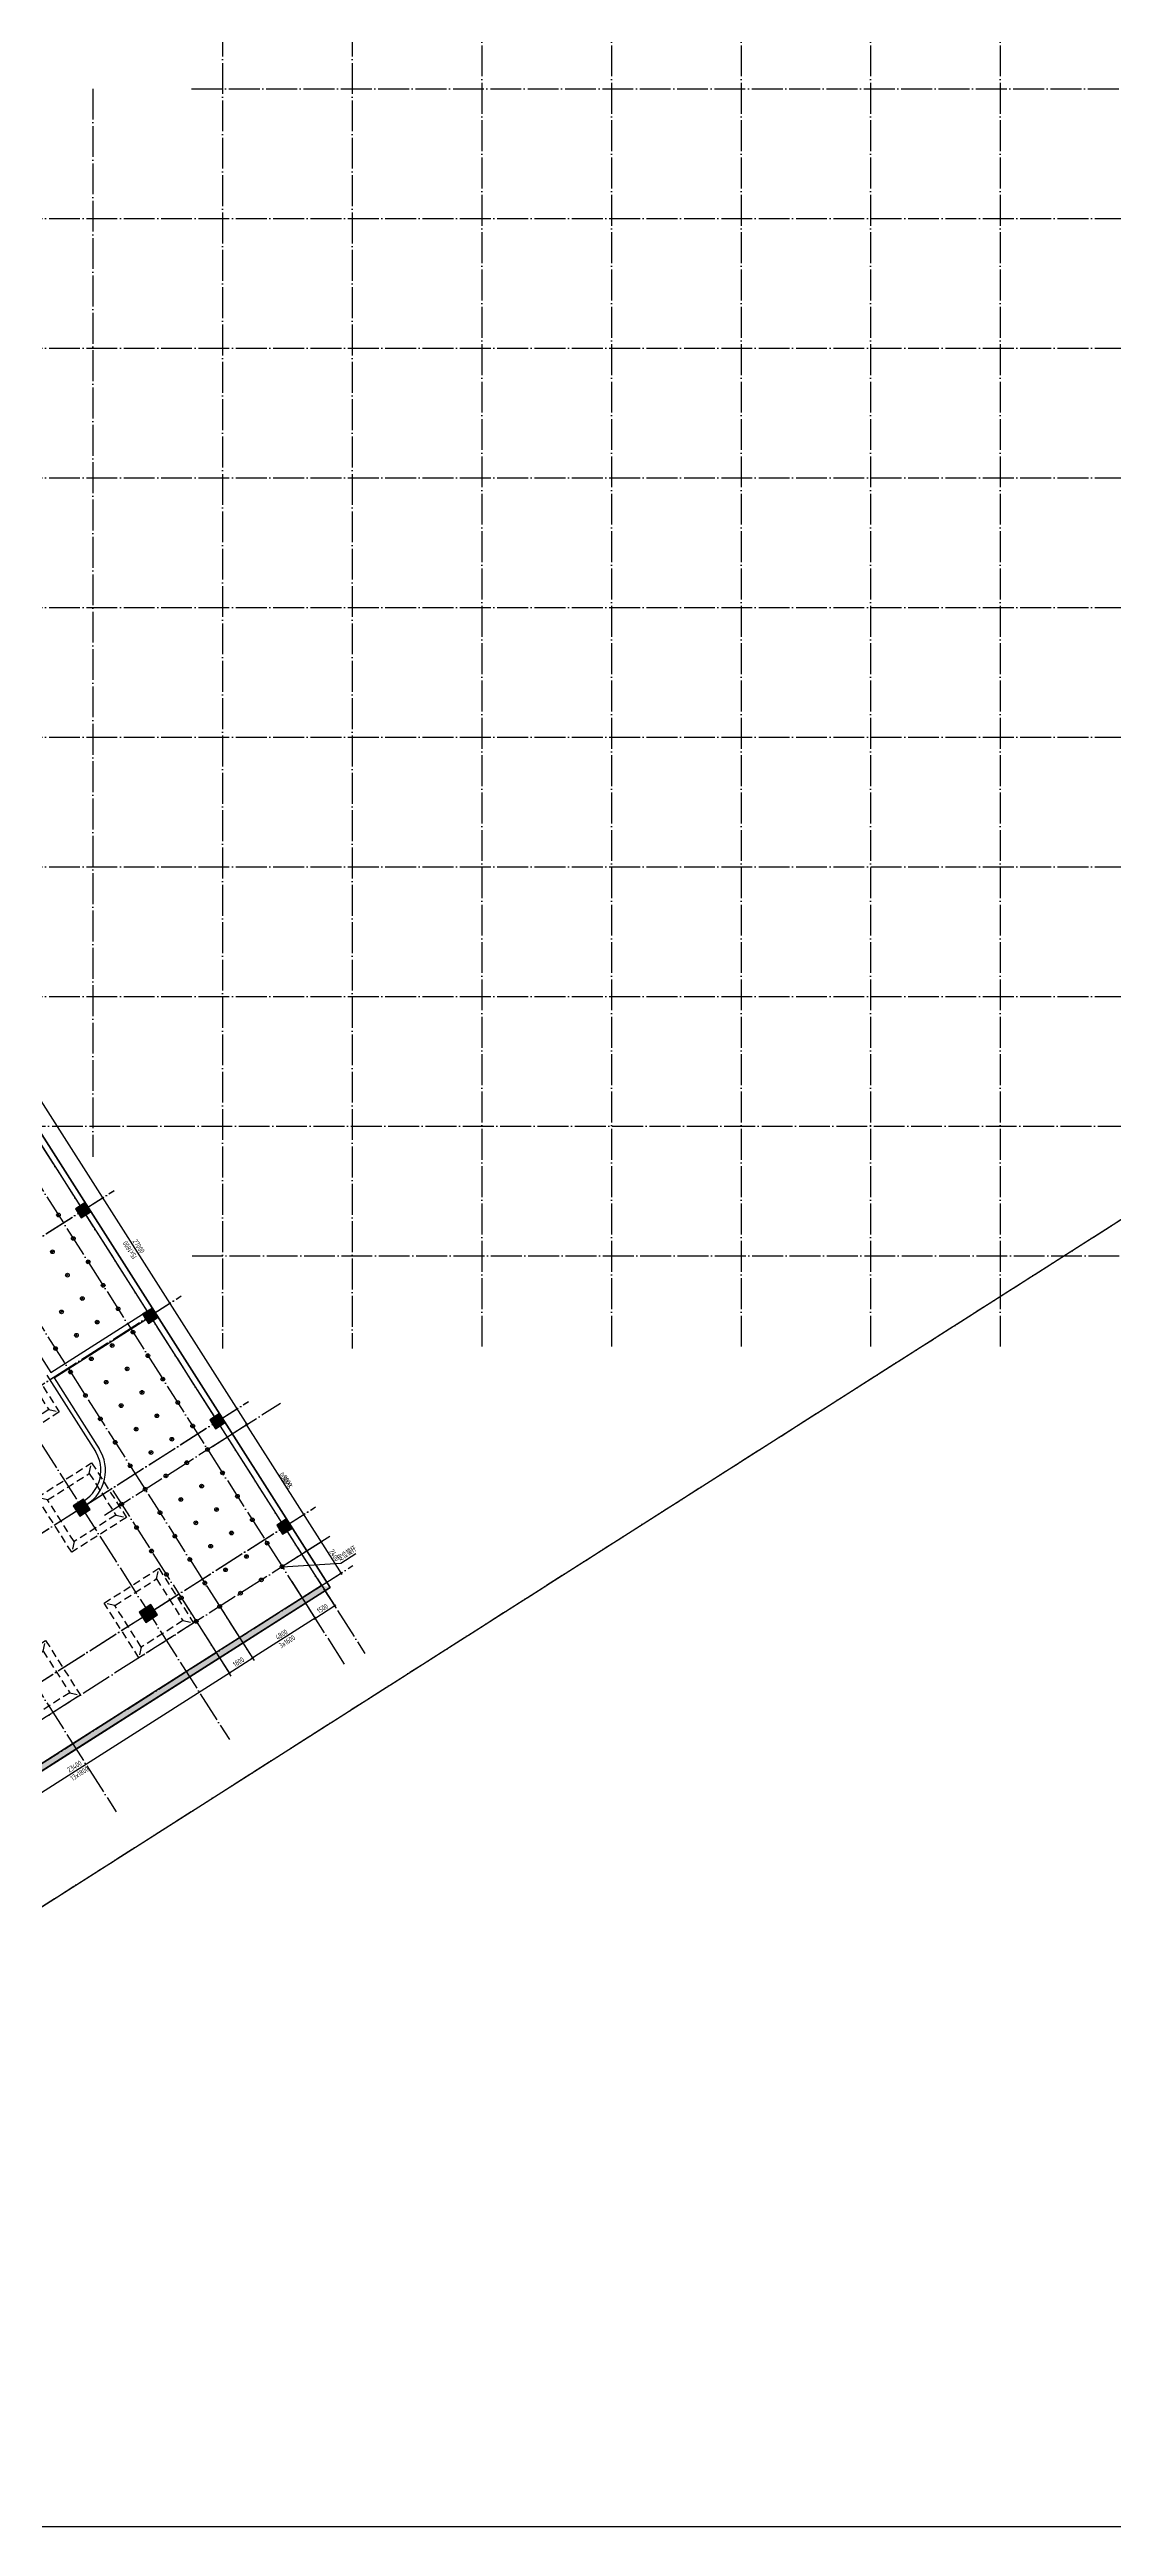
# Model space of a CAD drawing. Extents: x -190030 to 1780958, y -2186385 to 288330.
# Drawn here: x 68671 to 137607, y -6020 to 154425 of the extents above; entities that cross this region are included whole.
import ezdxf

# ---------------------------------------------------------------- set-up
doc = ezdxf.new("R2010")
doc.units = 0
doc.header["$LTSCALE"] = 1000
doc.header["$MEASUREMENT"] = 0
for name, pattern in [('ACAD_ISO04W100', [30, 24, -3, 0, -3]), ('DASHED', [0.75, 0.5, -0.25]), ('DOTE', [2.42, 2, -0.2, 0.02, -0.2])]:
    doc.linetypes.add(name, pattern=pattern)
doc.layers.add('04-不打印_辅助线', color=165, linetype='Continuous', plot=False)
doc.layers.add('04-不打印_面积', color=5, linetype='Continuous', plot=False)
for name, color, linetype in [('05-填充_天正', 26, 'Continuous'), ('A_AXIS-轴线', 1, 'DOTE'), ('A_STR-砼墙', 51, 'Continuous'), ('COLU', 7, 'Continuous'), ('COLU_HATCH', 251, 'Continuous'), ('DIM', 3, 'Continuous'), ('DOTE', 4, 'DOTE'), ('jc', 5, 'Continuous'), ('M-用地 红线', 20, 'ACAD_ISO04W100'), ('s-base', 60, 'Continuous'), ('TEXT', 7, 'Continuous'), ('锚杆', 6, 'Continuous')]:
    doc.layers.add(name, color=color, linetype=linetype)
doc.styles.add('TSSD_Dimension', font='Tssdeng.shx', dxfattribs={"width": 0.7, "bigfont": 'hztxt.shx'})
doc.styles.add('TSSD_Rein', font='tssdeng.shx', dxfattribs={"width": 0.7, "bigfont": 'hztxt.shx'})
doc.dimstyles.new('TSSD_100_100', dxfattribs={"dimtxt": 350, "dimasz": 100, "dimexe": 100, "dimexo": 250, "dimgap": 100, "dimtad": 1, "dimdec": 0, "dimzin": 0, "dimdsep": 46, "dimtxsty": 'TSSD_Dimension', "dimblk": 'ARCHTICK', "dimblk1": 'ARCHTICK', "dimblk2": 'ARCHTICK', "dimcen": 0, "dimdle": 100, "dimclrt": 7, "dimadec": 0, "dimazin": 0, "dimtfac": 1, "dimtdec": 0, "dimtix": 1, "dimtmove": 2, "dimatfit": 3, "dimfxl": 1, "dimtolj": 1, "dimtzin": 0, "dimarcsym": 0})

# ---------------------------------------------------------------- blocks, each defined once
blk = doc.blocks.new('104 轴线')
for p, q in [((-33600, 142600), (-33600, -14400)), ((-25200, 142600), (-25200, -14400)), ((-16800, 142600), (-16800, -14400)), ((-8400, 142600), (-8400, -14400)), ((0, 142600), (0, -14400)), ((-50400, 134200), (-50400, -14400)), ((-42000, 134200), (-42000, -14400)), ((-58800, 67200), (-58800, -2001)), ((-52400, 67200), (13400, 67200)), ((-139073, 58800), (13400, 58800)), ((-139073, 50400), (13400, 50400)), ((-139073, 42000), (13400, 42000)), ((-139073, 33600), (13400, 33600)), ((-139073, 25200), (13400, 25200)), ((-139073, 16800), (13400, 16800)), ((-139073, 8400), (13400, 8400)), ((-79126, 6098), (-49948, -39738)), ((-65036, 3331), (-41175, -34153)), ((-105000, 0), (13400, 0)), ((-105000, 0), (13400, 0)), ((-86465, 1426), (-57287, -44410)), ((-149616, -62863), (-57436, -4184)), ((-149595, -62849), (-57415, -4171)), ((-52368, -8400), (13400, -8400)), ((-145267, -69696), (-53086, -11017)), ((-145246, -69682), (-53065, -11004)), ((-140917, -76529), (-48736, -17850)), ((-140896, -76515), (-48715, -17837)), ((-136567, -83362), (-44387, -24683)), ((-136546, -83348), (-44366, -24670)), ((-134130, -87144), (-41949, -28466))]:
    blk.add_line(p, q)
at = {"layer": 'Defpoints'}
blk.add_lwpolyline([(13135, -2670), (19996, 9914), (18926, 200140), (-165691, 199501, 0.0648429), (-234306, 190322, 0.0648942), (-298282, 163874), (-300993, 152958), (-177498, -41043), (-162540, -55229), (-143745, -84755), (-123037, -89354), (13135, -2670)], format="xyb", close=True, dxfattribs=at)
blk = doc.blocks.new('A$C63741260')
at = {"layer": '04-不打印_辅助线'}
blk.add_lwpolyline([(0, -1242375), (416150, -1242375), (416150, -948025), (0, -948025)], close=True, dxfattribs=at)
blk.add_lwpolyline([(0, -1242375), (416150, -1242375), (416150, -948025), (0, -948025)], close=True, dxfattribs=at)
blk.add_lwpolyline([(0, -1242375), (416150, -1242375), (416150, -948025), (0, -948025)], close=True, dxfattribs=at)
blk.add_lwpolyline([(0, -1242375), (416150, -1242375), (416150, -948025), (0, -948025)], close=True, dxfattribs=at)
at = {"layer": '04-不打印_面积'}
blk.add_lwpolyline([(0, -1242375), (416150, -1242375), (416150, -948025), (0, -948025)], close=True, dxfattribs=at)
blk = doc.blocks.new('XZD2')
at = {"layer": 's-base', "color": 8, "linetype": 'DASHED'}
for p, q in [((1143371, -22700), (1142871, -22200)), ((1146571, -22700), (1147071, -22200)), ((1143371, -25900), (1142871, -26400)), ((1146571, -25900), (1147071, -26400))]:
    blk.add_line(p, q, dxfattribs=at)
for points in [[(1147071, -22200), (1147071, -26400), (1142871, -26400), (1142871, -22200)], [(1146571, -22700), (1146571, -25900), (1143371, -25900), (1143371, -22700)]]:
    blk.add_lwpolyline(points, close=True, dxfattribs=at)
blk = doc.blocks.new('zhu1')
at = {"layer": 'COLU_HATCH'}
for points in [[(55199, -64153), (55575, -64743), (56208, -64340), (55832, -63750)], [(59549, -70986), (59925, -71576), (60558, -71173), (60182, -70583)], [(63899, -77819), (64275, -78409), (64907, -78006), (64531, -77416)], [(55056, -83388), (55486, -84063), (56161, -83633), (55731, -82958)], [(68248, -84652), (68624, -85242), (69257, -84839), (68881, -84249)], [(59751, -90950), (60510, -90466), (60081, -89791), (59322, -90275)]]:
    blk.add_hatch(color=8, dxfattribs=at).paths.add_polyline_path(points)
at = {"layer": 'A_STR-砼墙', "color": 8}
for p, q in [((51333, -57427), (71148, -88555)), ((51670, -57212), (71700, -88678)), ((46701, -63931), (53602, -74771)), ((53602, -74771), (59549, -70986)), ((53817, -75109), (59764, -71323)), ((53349, -74932), (56490, -79867)), ((53817, -75109), (56743, -79706)), ((71148, -88555), (54782, -98973)), ((71700, -88678), (54997, -99310)), ((54782, -98973), (48202, -103161)), ((54997, -99310), (48417, -103499))]:
    blk.add_line(p, q, dxfattribs=at)
for radius in [2300, 2600]:
    blk.add_arc((54550, -81103), radius, 302.47921, 32.47921, dxfattribs=at)
at = {"layer": 'COLU', "color": 8}
for points in [[(55199, -64153), (55575, -64743), (56208, -64340), (55832, -63750)], [(59549, -70986), (59925, -71576), (60558, -71173), (60182, -70583)], [(63899, -77819), (64275, -78409), (64907, -78006), (64531, -77416)], [(55056, -83388), (55486, -84063), (56161, -83633), (55731, -82958)], [(68248, -84652), (68624, -85242), (69257, -84839), (68881, -84249)]]:
    blk.add_lwpolyline(points, close=True, dxfattribs=at)
blk.add_lwpolyline([(59751, -90950), (60510, -90466), (60081, -89791), (59322, -90275), (59751, -90950)], dxfattribs=at)
blk = doc.blocks.new('maogan1')
at = {"layer": '锚杆'}
for p, q in [((-1382074, -58863), (-1381931, -58863)), ((-1382052, -58863), (-1381929, -58863)), ((-1382000, -58920), (-1382000, -58800))]:
    blk.add_line(p, q, dxfattribs=at)
blk.add_circle((-1382000, -58863), 120, dxfattribs=at)
blk = doc.blocks.new('_ArchTick')
at = {"color": 0, "linetype": 'ByBlock', "const_width": 0.4}
blk.add_lwpolyline([(-0.5, -0.5), (0.5, 0.5)], dxfattribs=at)
blk = doc.blocks.new('*D247')
at = {"layer": 'Defpoints', "color": 0, "transparency": 16777216}
for p in [(84228, 55394), (86299, 54934), (87138, 53616)]:
    blk.add_point(p, dxfattribs=at)
at = {"layer": 'DIM', "color": 0, "lineweight": -2, "transparency": 16777216}
for p, q in [((84362, 55183), (85927, 52726)), ((86433, 54724), (87192, 53532)), ((85788, 52757), (87223, 53670))]:
    blk.add_line(p, q, dxfattribs=at)
at = {"layer": 'DIM', "color": 0, "lineweight": -2, "transparency": 16777216, "xscale": 100, "yscale": 100, "zscale": 100}
for p, rotation in [((87138, 53616), 32.4790463269994), ((85873, 52810), 212.4790463269994)]:
    blk.add_blockref('_ArchTick', p, dxfattribs=dict(at, rotation=rotation))
at = {"layer": 'DIM', "color": 7, "transparency": 16777216, "insert": (86358, 53445), "char_height": 350, "attachment_point": 5, "rotation": 32.47905, "style": 'TSSD_Dimension'}
blk.add_mtext('\\A1;1500', dxfattribs=at)
blk = doc.blocks.new('*D248')
at = {"layer": 'Defpoints', "color": 0, "transparency": 16777216}
for p in [(84228, 55394), (80179, 52817), (81824, 50233)]:
    blk.add_point(p, dxfattribs=at)
at = {"layer": 'DIM', "color": 0, "lineweight": -2, "transparency": 16777216}
for p, q in [((84362, 55183), (85927, 52726)), ((80313, 52606), (81877, 50149)), ((85957, 52864), (81739, 50179))]:
    blk.add_line(p, q, dxfattribs=at)
at = {"layer": 'DIM', "color": 0, "lineweight": -2, "transparency": 16777216, "xscale": 100, "yscale": 100, "zscale": 100}
for p, rotation in [((85873, 52810), 32.4790463269994), ((81824, 50233), 212.4790463269994)]:
    blk.add_blockref('_ArchTick', p, dxfattribs=dict(at, rotation=rotation))
at = {"layer": 'DIM', "color": 7, "transparency": 16777216, "insert": (83701, 51754), "char_height": 350, "attachment_point": 5, "rotation": 32.47905, "style": 'TSSD_Dimension'}
blk.add_mtext('\\A1;4800', dxfattribs=at)
blk = doc.blocks.new('*D260')
at = {"layer": 'Defpoints', "color": 0, "transparency": 16777216}
for p in [(78729, 55094), (77211, 54128), (81824, 50233)]:
    blk.add_point(p, dxfattribs=at)
at = {"layer": 'DIM', "color": 0, "lineweight": -2, "transparency": 16777216}
for p, q in [((78863, 54883), (81877, 50149)), ((77345, 53917), (80359, 49182)), ((80221, 49213), (81908, 50287))]:
    blk.add_line(p, q, dxfattribs=at)
at = {"layer": 'DIM', "color": 0, "lineweight": -2, "transparency": 16777216, "xscale": 100, "yscale": 100, "zscale": 100}
for p, rotation in [((81824, 50233), 32.4790463269994), ((80305, 49266), 212.4790463269994)]:
    blk.add_blockref('_ArchTick', p, dxfattribs=dict(at, rotation=rotation))
at = {"layer": 'DIM', "color": 7, "transparency": 16777216, "insert": (80917, 49982), "char_height": 350, "attachment_point": 5, "rotation": 32.47905, "style": 'TSSD_Dimension'}
blk.add_mtext('\\A1;1800', dxfattribs=at)
blk = doc.blocks.new('*D261')
at = {"layer": 'Defpoints', "color": 0, "transparency": 16777216}
for p in [(66969, 88150), (64413, 86522), (79013, 63810)]:
    blk.add_point(p, dxfattribs=at)
at = {"layer": 'DIM', "color": 0, "lineweight": -2, "transparency": 16777216}
for p, q in [((64624, 86657), (67054, 88203)), ((81522, 65288), (66916, 88234)), ((79224, 63944), (81552, 65426))]:
    blk.add_line(p, q, dxfattribs=at)
at = {"layer": 'DIM', "color": 0, "lineweight": -2, "transparency": 16777216, "xscale": 100, "yscale": 100, "zscale": 100}
for p, rotation in [((66969, 88150), 122.4790463259769), ((81468, 65373), 302.4790463259769)]:
    blk.add_blockref('_ArchTick', p, dxfattribs=dict(at, rotation=rotation))
at = {"layer": 'DIM', "color": 7, "transparency": 16777216, "insert": (74451, 76909), "char_height": 350, "attachment_point": 5, "rotation": 302.47905, "style": 'TSSD_Dimension'}
blk.add_mtext('\\A1;27000', dxfattribs=at)
blk = doc.blocks.new('*D263')
at = {"layer": 'Defpoints', "color": 0, "transparency": 16777216}
for p in [(80305, 49266), (80305, 49266), (60565, 36701)]:
    blk.add_point(p, dxfattribs=at)
at = {"layer": 'DIM', "color": 0, "lineweight": -2, "transparency": 16777216}
for p, q in [((60481, 36647), (80390, 49320)), ((80439, 49055), (80359, 49182)), ((60431, 36912), (60512, 36785))]:
    blk.add_line(p, q, dxfattribs=at)
at = {"layer": 'DIM', "color": 0, "lineweight": -2, "transparency": 16777216, "xscale": 100, "yscale": 100, "zscale": 100}
for p, rotation in [((80305, 49266), 32.4790463269994), ((60565, 36701), 212.4790463269994)]:
    blk.add_blockref('_ArchTick', p, dxfattribs=dict(at, rotation=rotation))
at = {"layer": 'DIM', "color": 7, "transparency": 16777216, "insert": (70288, 43215), "char_height": 350, "attachment_point": 5, "rotation": 32.47905, "style": 'TSSD_Dimension'}
blk.add_mtext('\\A1;23400', dxfattribs=at)
blk = doc.blocks.new('*D264')
at = {"layer": 'Defpoints', "color": 0, "transparency": 16777216}
for p in [(79013, 63810), (83846, 56218), (86259, 57753)]:
    blk.add_point(p, dxfattribs=at)
at = {"layer": 'DIM', "color": 0, "lineweight": -2, "transparency": 16777216}
for p, q in [((79224, 63944), (81510, 65400)), ((81372, 65430), (86313, 57669)), ((84057, 56352), (86343, 57807))]:
    blk.add_line(p, q, dxfattribs=at)
at = {"layer": 'DIM', "color": 0, "lineweight": -2, "transparency": 16777216, "xscale": 100, "yscale": 100, "zscale": 100}
for p, rotation in [((81426, 65346), 122.4790463259769), ((86259, 57753), 302.4790463259769)]:
    blk.add_blockref('_ArchTick', p, dxfattribs=dict(at, rotation=rotation))
at = {"layer": 'DIM', "color": 7, "transparency": 16777216, "insert": (84074, 61697), "char_height": 350, "attachment_point": 5, "rotation": 302.47905, "style": 'TSSD_Dimension'}
blk.add_mtext('\\A1;9000', dxfattribs=at)
blk = doc.blocks.new('*D265')
at = {"layer": 'Defpoints', "color": 0, "transparency": 16777216}
for p in [(83846, 56218), (87548, 55729), (85034, 54129)]:
    blk.add_point(p, dxfattribs=at)
at = {"layer": 'DIM', "color": 0, "lineweight": -2, "transparency": 16777216}
for p, q in [((84057, 56352), (86343, 57807)), ((86205, 57838), (87601, 55645)), ((85245, 54263), (87632, 55783))]:
    blk.add_line(p, q, dxfattribs=at)
at = {"layer": 'DIM', "color": 0, "lineweight": -2, "transparency": 16777216, "xscale": 100, "yscale": 100, "zscale": 100}
for p, rotation in [((86259, 57753), 122.4790463259769), ((87548, 55729), 302.4790463259769)]:
    blk.add_blockref('_ArchTick', p, dxfattribs=dict(at, rotation=rotation))
at = {"layer": 'DIM', "color": 7, "transparency": 16777216, "insert": (87135, 56889), "char_height": 350, "attachment_point": 5, "rotation": 302.47905, "style": 'TSSD_Dimension'}
blk.add_mtext('\\A1;2400', dxfattribs=at)

msp = doc.modelspace()

# ---------------------------------------------------------------- hatches: boundary and pattern name
at = {"layer": '05-填充_天正'}
for points in [[(86851.1, 54811.8), (86298.9, 54934.4), (69933.3, 44516.8), (70148.1, 44179.3)], [(70148.1, 44179.3), (69933.3, 44516.8), (63353.3, 40328.2), (63568.1, 39990.8)]]:
    msp.add_hatch(color=8, dxfattribs=at).paths.add_polyline_path(points)

# ---------------------------------------------------------------- linework, layer by layer
at = {"layer": '04-不打印_辅助线'}
msp.add_lwpolyline([(-190030.1, -6020), (226119.9, -6020), (226119.9, 288330), (-190030.1, 288330)], close=True, dxfattribs=at)
at = {"layer": 'A_STR-砼墙', "color": 8}
for p, q in [((86298.9, 54934.4), (69933.3, 44516.8)), ((86851.1, 54811.8), (70148.1, 44179.3)), ((69933.3, 44516.8), (63353.3, 40328.2)), ((70148.1, 44179.3), (63568.1, 39990.8))]:
    msp.add_line(p, q, dxfattribs=at)
at = {"layer": 'Defpoints', "color": 8}
msp.add_lwpolyline([(143408.1, 82020), (150269.1, 94604), (149199.1, 284830), (-35417.9, 284191, 0.06484287), (-104032.9, 275012, 0.06489419), (-168008.9, 248564), (-170719.9, 237648), (-47224.9, 43647), (-32266.9, 29461), (-13471.9, -65), (7236.1, -4664), (143408.1, 82020)], format="xyb", close=True, dxfattribs=at)
at = {"layer": 'DIM'}
for p, q in [((83740.4, 56150.5), (87553.4, 56388.2)), ((87553.4, 56388.2), (88509.6, 56996.8))]:
    msp.add_line(p, q, dxfattribs=at)
at = {"layer": 'DOTE'}
for p, q in [((60703.1, 92350.7), (87833.3, 49730.6)), ((56876.7, 89423.1), (81925.1, 50073.6)), ((72223.1, 59487.8), (83630.1, 66749)), ((72776.2, 61094), (80428.6, 49072.7)), ((86824.9, 58113.6), (60293.5, 41224.9))]:
    msp.add_line(p, q, dxfattribs=at)
at = {"layer": 'jc', "color": 8}
msp.add_lwpolyline([(13627.8, 8200.8), (86851.1, 54811.8), (66821.3, 86277.6)], dxfattribs=at)
at = {"layer": 'M-用地 红线', "color": 8, "ltscale": 0.05}
msp.add_lwpolyline([(143408.1, 82020), (150269.1, 94604), (149199.1, 284830), (-35417.9, 284191, 0.06484287), (-104032.9, 275012, 0.06489419), (-168008.9, 248564), (-170719.9, 237648), (-47224.9, 43647), (-32266.9, 29461), (-13471.9, -65), (7236.1, -4664), (143408.1, 82020)], format="xyb", close=True, dxfattribs=at)
msp.add_lwpolyline([(143408.1, 82020), (150269.1, 94604), (149199.1, 284830), (-35417.9, 284191, 0.06484287), (-104032.9, 275012, 0.06489419), (-168008.9, 248564), (-170719.9, 237648), (-47224.9, 43647), (-32266.9, 29461), (-13471.9, -65), (7236.1, -4664), (143408.1, 82020)], format="xyb", close=True, dxfattribs=at)

# ---------------------------------------------------------------- block references
at = {"layer": '04-不打印_面积'}
msp.add_blockref('A$C63741260', (-190030.1, 1236354.8), dxfattribs=at)
at = {"layer": '05-填充_天正', "color": 8, "rotation": 359.9998411280657}
msp.add_blockref('zhu1', (15151.3, 143489.5), dxfattribs=at)
at = {"layer": 'A_AXIS-轴线', "rotation": 7.036962474964308e-07}
msp.add_blockref('104 轴线', (130273.5, 84689.5), dxfattribs=at)
at = {"layer": 's-base', "color": 8, "rotation": 32.47807342356658}
for p in [(-912535.5, -527507.5), (-908185.8, -534340.6), (-903833.3, -541178.1), (-911172.5, -545850)]:
    msp.add_blockref('XZD2', p, dxfattribs=at)
at = {"layer": '锚杆', "rotation": 32.30633760721886}
for p in [(1205857, 867285.8), (1206823.6, 865767.4), (1205473.9, 864908.2), (1207790.2, 864248.9), (1206440.4, 863389.7), (1208756.8, 862730.5), (1206057.3, 861012.1), (1207407, 861871.3), (1209723.4, 861212), (1207023.9, 859493.6), (1208373.6, 860352.8), (1209340.2, 858834.4), (1210689.9, 859693.6), (1205674.1, 858634.4), (1207990.5, 857975.2), (1210306.8, 857315.9), (1211656.5, 858175.1), (1206640.7, 857116), (1207607.3, 855597.5), (1208957.1, 856456.7), (1211273.4, 855797.5), (1212623.1, 856656.6), (1208573.9, 854079.1), (1209923.6, 854938.3), (1212240, 854279), (1213589.7, 855138.2), (1209540.5, 852560.6), (1210890.2, 853419.8), (1213206.6, 852760.5), (1214556.3, 853619.7), (1210507.1, 851042.2), (1211856.8, 851901.4), (1214173.2, 851242.1), (1215522.9, 852101.3), (1211473.7, 849523.7), (1212823.4, 850382.9), (1215139.7, 849723.6), (1216489.5, 850582.8), (1209955.2, 848557.1), (1212440.3, 848005.3), (1213790, 848864.4), (1216106.3, 848205.2), (1217456.1, 849064.4), (1210921.8, 847038.7), (1213406.9, 846486.8), (1214756.6, 847346), (1217072.9, 846686.7), (1218422.7, 847545.9), (1219389.2, 846027.5), (1211888.4, 845520.2), (1214373.4, 844968.3), (1215723.2, 845827.5), (1218039.5, 845168.3), (1220355.8, 844509), (1212855, 844001.8), (1215340, 843449.9), (1216689.8, 844309.1), (1217656.4, 842790.6), (1219006.1, 843649.8), (1213821.6, 842483.3), (1216306.6, 841931.4), (1214788.2, 840964.8)]:
    msp.add_blockref('maogan1', p, dxfattribs=at)

# ---------------------------------------------------------------- texts
at = {"layer": 'TEXT', "style": 'TSSD_Rein', "width": 0.7}
for s, rotation, p in [('15x1800', 122.479046, (74374.6, 76210.3)), ('5x1800', 122.479046, (84430.9, 61338.2)), ('定位锚杆', 32.479046, (87490.8, 56486.6)), ('3x1600', 32.479046, (83678.3, 50851)), ('13x1800', 32.479046, (70171.6, 42257.5))]:
    msp.add_text(s, height=350, rotation=rotation, dxfattribs=at).set_placement(p)

# ---------------------------------------------------------------- dimensions: what is measured, and where the dimension line sits
at = {"layer": 'DIM'}
for base, p1, p2, angle, picture, middle in [((66969.3, 88149.6), (79013.3, 63810.1), (64413.2, 86522.5), 122.479046, '*D261', (74450.7, 76908.8)), ((86259, 57753.4), (79013.3, 63810.1), (83846.3, 56217.6), 122.479046, '*D264', (84074.4, 61697.3)), ((87547.6, 55729), (83846.3, 56217.6), (85033.7, 54128.8), 122.479046, '*D265', (87135.3, 56888.8)), ((81823.7, 50232.9), (77210.7, 54127.7), (78729.2, 55094.3), 32.479046, '*D260', (80916.8, 49981.6)), ((81823.6, 50232.9), (84228.1, 55394.4), (80178.8, 52816.8), 32.479046, '*D248', (83700.6, 51753.7)), ((87138.2, 53615.9), (84228, 55394.4), (86298.9, 54934.4), 32.479046, '*D247', (86357.8, 53445.2)), ((80305.2, 49266.3), (60565.2, 36700.7), (80305.2, 49266.3), 32.479046, '*D263', (70287.6, 43215.5))]:
    dim = msp.add_linear_dim(base=base, p1=p1, p2=p2, angle=angle, dimstyle='TSSD_100_100', dxfattribs=at)
    dim.commit()
    dim.dimension.update_dxf_attribs({"geometry": picture, "text_midpoint": middle})

doc.saveas('drawing.dxf')
